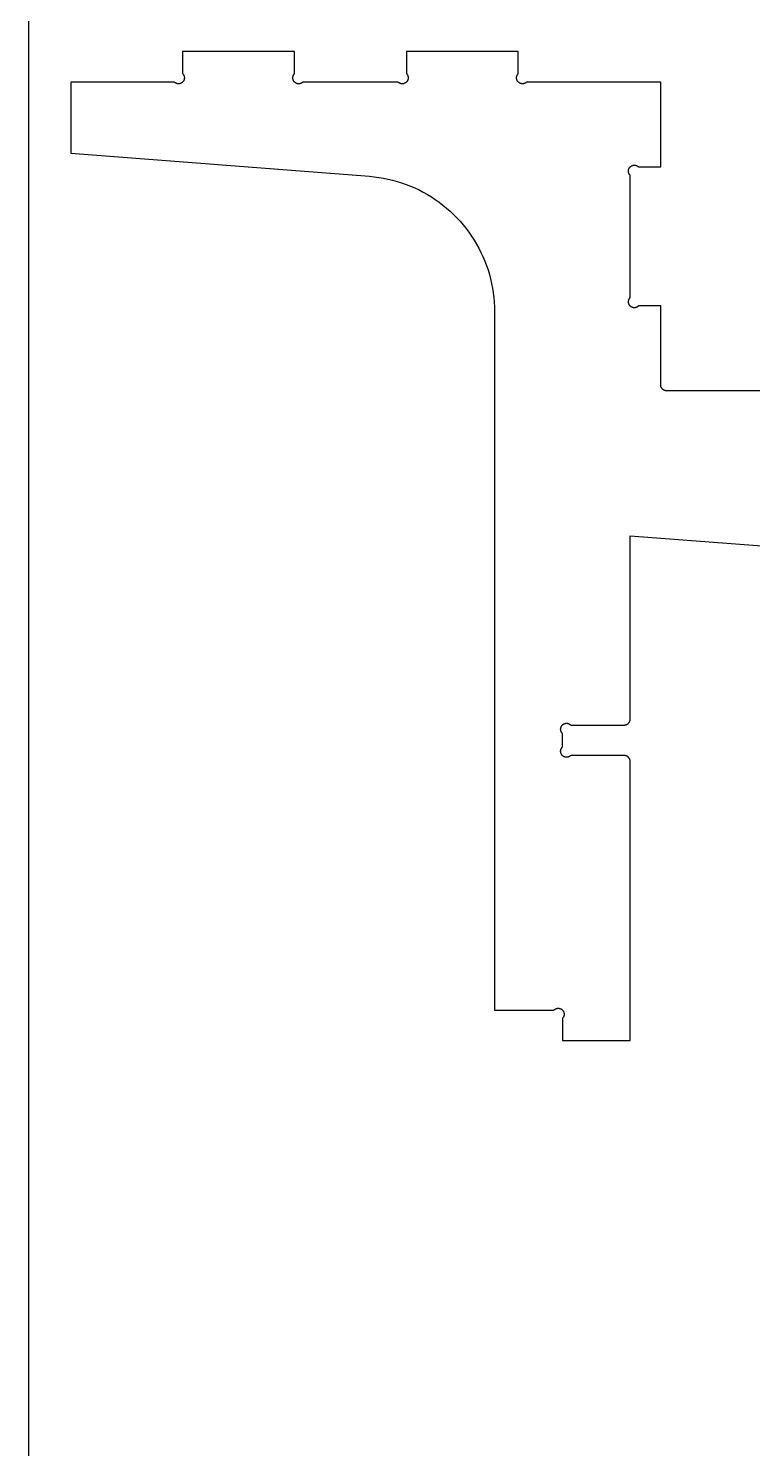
# Model space of a CAD drawing. Header units: millimetres. Extents: x 1594 to 2814, y -1671 to 729.
# Drawn here: x 1594 to 2021, y -1147 to -310 of the extents above; entities that cross this region are included whole.
import ezdxf

# ---------------------------------------------------------------- set-up
doc = ezdxf.new("R2010")
doc.units = ezdxf.units.MM
doc.header["$MEASUREMENT"] = 0
doc.layers.add('CutOut', color=4, linetype='Continuous', true_color=0x00ffff)
doc.layers.add('frame', color=18, linetype='Continuous', true_color=0x000000)

msp = doc.modelspace()

# ---------------------------------------------------------------- linework, layer by layer
at = {"layer": 'CutOut'}
for p, q in [((1750.68, -323.2), (1684.68, -323.2)), ((1684.68, -323.2), (1684.68, -336.25)), ((1750.68, -336.25), (1750.68, -323.2)), ((1882.68, -323.2), (1816.68, -323.2)), ((1816.68, -323.2), (1816.68, -336.25)), ((1882.68, -336.25), (1882.68, -323.2)), ((1679.73, -341.2), (1618.68, -341.2)), ((1618.68, -341.2), (1618.68, -383.2)), ((1679.82, -341.29), (1679.73, -341.2)), ((1679.91, -341.37), (1679.82, -341.29)), ((1680, -341.44), (1679.91, -341.37)), ((1680.09, -341.52), (1680, -341.44)), ((1680.19, -341.59), (1680.09, -341.52)), ((1680.29, -341.66), (1680.19, -341.59)), ((1680.39, -341.72), (1680.29, -341.66)), ((1680.5, -341.78), (1680.39, -341.72)), ((1680.6, -341.84), (1680.5, -341.78)), ((1680.71, -341.89), (1680.6, -341.84)), ((1680.82, -341.94), (1680.71, -341.89)), ((1680.94, -341.99), (1680.82, -341.94)), ((1681.05, -342.03), (1680.94, -341.99)), ((1681.16, -342.07), (1681.05, -342.03)), ((1681.28, -342.1), (1681.16, -342.07)), ((1681.4, -342.13), (1681.28, -342.1)), ((1681.51, -342.16), (1681.4, -342.13)), ((1681.63, -342.18), (1681.51, -342.16)), ((1681.75, -342.2), (1681.63, -342.18)), ((1681.87, -342.21), (1681.75, -342.2)), ((1681.99, -342.22), (1681.87, -342.21)), ((1682.11, -342.23), (1681.99, -342.22)), ((1682.23, -342.23), (1682.11, -342.23)), ((1682.36, -342.22), (1682.23, -342.23)), ((1682.48, -342.22), (1682.36, -342.22)), ((1682.6, -342.2), (1682.48, -342.22)), ((1682.72, -342.19), (1682.6, -342.2)), ((1682.84, -342.17), (1682.72, -342.19)), ((1682.95, -342.15), (1682.84, -342.17)), ((1683.07, -342.12), (1682.95, -342.15)), ((1683.19, -342.09), (1683.07, -342.12)), ((1683.3, -342.05), (1683.19, -342.09)), ((1683.42, -342.01), (1683.3, -342.05)), ((1683.53, -341.97), (1683.42, -342.01)), ((1683.64, -341.92), (1683.53, -341.97)), ((1683.75, -341.87), (1683.64, -341.92)), ((1683.86, -341.81), (1683.75, -341.87)), ((1683.96, -341.75), (1683.86, -341.81)), ((1684.07, -341.69), (1683.96, -341.75)), ((1684.17, -341.62), (1684.07, -341.69)), ((1684.27, -341.55), (1684.17, -341.62)), ((1684.36, -341.48), (1684.27, -341.55)), ((1684.46, -341.41), (1684.36, -341.48)), ((1684.55, -341.33), (1684.46, -341.41)), ((1684.64, -341.24), (1684.55, -341.33)), ((1684.72, -341.16), (1684.64, -341.24)), ((1684.68, -336.25), (1684.76, -336.34)), ((1684.8, -341.07), (1684.72, -341.16)), ((1684.76, -336.34), (1684.84, -336.43)), ((1684.88, -340.98), (1684.8, -341.07)), ((1684.84, -336.43), (1684.92, -336.52)), ((1684.96, -340.88), (1684.88, -340.98)), ((1684.92, -336.52), (1685, -336.62)), ((1685.03, -340.79), (1684.96, -340.88)), ((1685, -336.62), (1685.07, -336.71)), ((1685.1, -340.69), (1685.03, -340.79)), ((1685.07, -336.71), (1685.14, -336.81)), ((1685.17, -340.59), (1685.1, -340.69)), ((1685.14, -336.81), (1685.2, -336.92)), ((1685.23, -340.48), (1685.17, -340.59)), ((1685.2, -336.92), (1685.26, -337.02)), ((1685.29, -340.38), (1685.23, -340.48)), ((1685.26, -337.02), (1685.32, -337.13)), ((1685.34, -340.27), (1685.29, -340.38)), ((1685.32, -337.13), (1685.37, -337.23)), ((1685.4, -340.16), (1685.34, -340.27)), ((1685.37, -337.23), (1685.42, -337.35)), ((1685.44, -340.05), (1685.4, -340.16)), ((1685.42, -337.35), (1685.47, -337.46)), ((1685.49, -339.94), (1685.44, -340.05)), ((1685.47, -337.46), (1685.51, -337.57)), ((1685.53, -339.83), (1685.49, -339.94)), ((1685.51, -337.57), (1685.55, -337.68)), ((1685.56, -339.71), (1685.53, -339.83)), ((1685.55, -337.68), (1685.58, -337.8)), ((1685.6, -339.59), (1685.56, -339.71)), ((1685.58, -337.8), (1685.61, -337.92)), ((1685.62, -339.48), (1685.6, -339.59)), ((1685.61, -337.92), (1685.64, -338.04)), ((1685.65, -339.36), (1685.62, -339.48)), ((1685.64, -338.04), (1685.66, -338.15)), ((1685.67, -339.24), (1685.65, -339.36)), ((1685.66, -338.15), (1685.68, -338.27)), ((1685.68, -339.12), (1685.67, -339.24)), ((1685.68, -338.27), (1685.69, -338.39)), ((1685.69, -339), (1685.68, -339.12)), ((1685.69, -338.39), (1685.7, -338.51)), ((1685.7, -338.88), (1685.69, -339)), ((1685.7, -338.51), (1685.7, -338.64)), ((1685.7, -338.64), (1685.7, -338.76)), ((1685.7, -338.76), (1685.7, -338.88)), ((1749.65, -338.76), (1749.66, -338.64)), ((1749.66, -338.88), (1749.65, -338.76)), ((1749.66, -338.51), (1749.67, -338.39)), ((1749.66, -338.64), (1749.66, -338.51)), ((1749.66, -339), (1749.66, -338.88)), ((1749.68, -339.12), (1749.66, -339)), ((1749.67, -338.39), (1749.68, -338.27)), ((1749.68, -338.27), (1749.7, -338.15)), ((1749.69, -339.24), (1749.68, -339.12)), ((1749.71, -339.36), (1749.69, -339.24)), ((1749.7, -338.15), (1749.72, -338.04)), ((1749.74, -339.48), (1749.71, -339.36)), ((1749.72, -338.04), (1749.75, -337.92)), ((1749.76, -339.59), (1749.74, -339.48)), ((1749.75, -337.92), (1749.78, -337.8)), ((1749.8, -339.71), (1749.76, -339.59)), ((1749.78, -337.8), (1749.81, -337.68)), ((1749.83, -339.83), (1749.8, -339.71)), ((1749.81, -337.68), (1749.85, -337.57)), ((1749.87, -339.94), (1749.83, -339.83)), ((1749.85, -337.57), (1749.89, -337.46)), ((1749.91, -340.05), (1749.87, -339.94)), ((1749.89, -337.46), (1749.94, -337.35)), ((1749.96, -340.16), (1749.91, -340.05)), ((1749.94, -337.35), (1749.99, -337.23)), ((1750.01, -340.27), (1749.96, -340.16)), ((1749.99, -337.23), (1750.04, -337.13)), ((1750.07, -340.38), (1750.01, -340.27)), ((1750.04, -337.13), (1750.1, -337.02)), ((1750.13, -340.48), (1750.07, -340.38)), ((1750.1, -337.02), (1750.16, -336.92)), ((1750.19, -340.59), (1750.13, -340.48)), ((1750.16, -336.92), (1750.22, -336.81)), ((1750.26, -340.69), (1750.19, -340.59)), ((1750.22, -336.81), (1750.29, -336.71)), ((1750.33, -340.79), (1750.26, -340.69)), ((1750.29, -336.71), (1750.36, -336.62)), ((1750.4, -340.88), (1750.33, -340.79)), ((1750.36, -336.62), (1750.44, -336.52)), ((1750.48, -340.98), (1750.4, -340.88)), ((1750.44, -336.52), (1750.51, -336.43)), ((1750.55, -341.07), (1750.48, -340.98)), ((1750.51, -336.43), (1750.6, -336.34)), ((1750.64, -341.16), (1750.55, -341.07)), ((1750.6, -336.34), (1750.68, -336.25)), ((1750.72, -341.24), (1750.64, -341.16)), ((1750.81, -341.33), (1750.72, -341.24)), ((1750.9, -341.41), (1750.81, -341.33)), ((1751, -341.48), (1750.9, -341.41)), ((1751.09, -341.55), (1751, -341.48)), ((1751.19, -341.62), (1751.09, -341.55)), ((1751.29, -341.69), (1751.19, -341.62)), ((1751.4, -341.75), (1751.29, -341.69)), ((1751.5, -341.81), (1751.4, -341.75)), ((1751.61, -341.87), (1751.5, -341.81)), ((1751.72, -341.92), (1751.61, -341.87)), ((1751.83, -341.97), (1751.72, -341.92)), ((1751.94, -342.01), (1751.83, -341.97)), ((1752.06, -342.05), (1751.94, -342.01)), ((1752.17, -342.09), (1752.06, -342.05)), ((1752.29, -342.12), (1752.17, -342.09)), ((1752.4, -342.15), (1752.29, -342.12)), ((1752.52, -342.17), (1752.4, -342.15)), ((1752.64, -342.19), (1752.52, -342.17)), ((1752.76, -342.2), (1752.64, -342.19)), ((1752.88, -342.22), (1752.76, -342.2)), ((1753, -342.22), (1752.88, -342.22)), ((1753.12, -342.23), (1753, -342.22)), ((1753.24, -342.23), (1753.12, -342.23)), ((1753.37, -342.22), (1753.24, -342.23)), ((1753.49, -342.21), (1753.37, -342.22)), ((1753.61, -342.2), (1753.49, -342.21)), ((1753.73, -342.18), (1753.61, -342.2)), ((1753.84, -342.16), (1753.73, -342.18)), ((1753.96, -342.13), (1753.84, -342.16)), ((1754.08, -342.1), (1753.96, -342.13)), ((1754.2, -342.07), (1754.08, -342.1)), ((1754.31, -342.03), (1754.2, -342.07)), ((1754.42, -341.99), (1754.31, -342.03)), ((1754.54, -341.94), (1754.42, -341.99)), ((1754.65, -341.89), (1754.54, -341.94)), ((1754.75, -341.84), (1754.65, -341.89)), ((1754.86, -341.78), (1754.75, -341.84)), ((1754.96, -341.72), (1754.86, -341.78)), ((1755.07, -341.66), (1754.96, -341.72)), ((1755.17, -341.59), (1755.07, -341.66)), ((1755.26, -341.52), (1755.17, -341.59)), ((1755.36, -341.44), (1755.26, -341.52)), ((1755.45, -341.37), (1755.36, -341.44)), ((1755.54, -341.29), (1755.45, -341.37)), ((1755.63, -341.2), (1755.54, -341.29)), ((1811.73, -341.2), (1755.63, -341.2)), ((1811.82, -341.29), (1811.73, -341.2)), ((1811.91, -341.37), (1811.82, -341.29)), ((1812, -341.44), (1811.91, -341.37)), ((1812.09, -341.52), (1812, -341.44)), ((1812.19, -341.59), (1812.09, -341.52)), ((1812.29, -341.66), (1812.19, -341.59)), ((1812.39, -341.72), (1812.29, -341.66)), ((1812.5, -341.78), (1812.39, -341.72)), ((1812.6, -341.84), (1812.5, -341.78)), ((1812.71, -341.89), (1812.6, -341.84)), ((1812.82, -341.94), (1812.71, -341.89)), ((1812.94, -341.99), (1812.82, -341.94)), ((1813.05, -342.03), (1812.94, -341.99)), ((1813.16, -342.07), (1813.05, -342.03)), ((1813.28, -342.1), (1813.16, -342.07)), ((1813.4, -342.13), (1813.28, -342.1)), ((1813.51, -342.16), (1813.4, -342.13)), ((1813.63, -342.18), (1813.51, -342.16)), ((1813.75, -342.2), (1813.63, -342.18)), ((1813.87, -342.21), (1813.75, -342.2)), ((1813.99, -342.22), (1813.87, -342.21)), ((1814.11, -342.23), (1813.99, -342.22)), ((1814.23, -342.23), (1814.11, -342.23)), ((1814.36, -342.22), (1814.23, -342.23)), ((1814.48, -342.22), (1814.36, -342.22)), ((1814.6, -342.2), (1814.48, -342.22)), ((1814.72, -342.19), (1814.6, -342.2)), ((1814.84, -342.17), (1814.72, -342.19)), ((1814.95, -342.15), (1814.84, -342.17)), ((1815.07, -342.12), (1814.95, -342.15)), ((1815.19, -342.09), (1815.07, -342.12)), ((1815.3, -342.05), (1815.19, -342.09)), ((1815.42, -342.01), (1815.3, -342.05)), ((1815.53, -341.97), (1815.42, -342.01)), ((1815.64, -341.92), (1815.53, -341.97)), ((1815.75, -341.87), (1815.64, -341.92)), ((1815.86, -341.81), (1815.75, -341.87)), ((1815.96, -341.75), (1815.86, -341.81)), ((1816.07, -341.69), (1815.96, -341.75)), ((1816.17, -341.62), (1816.07, -341.69)), ((1816.27, -341.55), (1816.17, -341.62)), ((1816.36, -341.48), (1816.27, -341.55)), ((1816.46, -341.41), (1816.36, -341.48)), ((1816.55, -341.33), (1816.46, -341.41)), ((1816.64, -341.24), (1816.55, -341.33)), ((1816.72, -341.16), (1816.64, -341.24)), ((1816.68, -336.25), (1816.76, -336.34)), ((1816.8, -341.07), (1816.72, -341.16)), ((1816.76, -336.34), (1816.84, -336.43)), ((1816.88, -340.98), (1816.8, -341.07)), ((1816.84, -336.43), (1816.92, -336.52)), ((1816.96, -340.88), (1816.88, -340.98)), ((1816.92, -336.52), (1817, -336.62)), ((1817.03, -340.79), (1816.96, -340.88)), ((1817, -336.62), (1817.07, -336.71)), ((1817.1, -340.69), (1817.03, -340.79)), ((1817.07, -336.71), (1817.14, -336.81)), ((1817.17, -340.59), (1817.1, -340.69)), ((1817.14, -336.81), (1817.2, -336.92)), ((1817.23, -340.48), (1817.17, -340.59)), ((1817.2, -336.92), (1817.26, -337.02)), ((1817.29, -340.38), (1817.23, -340.48)), ((1817.26, -337.02), (1817.32, -337.13)), ((1817.34, -340.27), (1817.29, -340.38)), ((1817.32, -337.13), (1817.37, -337.23)), ((1817.4, -340.16), (1817.34, -340.27)), ((1817.37, -337.23), (1817.42, -337.35)), ((1817.44, -340.05), (1817.4, -340.16)), ((1817.42, -337.35), (1817.47, -337.46)), ((1817.49, -339.94), (1817.44, -340.05)), ((1817.47, -337.46), (1817.51, -337.57)), ((1817.53, -339.83), (1817.49, -339.94)), ((1817.51, -337.57), (1817.55, -337.68)), ((1817.56, -339.71), (1817.53, -339.83)), ((1817.55, -337.68), (1817.58, -337.8)), ((1817.6, -339.59), (1817.56, -339.71)), ((1817.58, -337.8), (1817.61, -337.92)), ((1817.62, -339.48), (1817.6, -339.59)), ((1817.61, -337.92), (1817.64, -338.04)), ((1817.65, -339.36), (1817.62, -339.48)), ((1817.64, -338.04), (1817.66, -338.15)), ((1817.67, -339.24), (1817.65, -339.36)), ((1817.66, -338.15), (1817.68, -338.27)), ((1817.68, -339.12), (1817.67, -339.24)), ((1817.68, -338.27), (1817.69, -338.39)), ((1817.69, -339), (1817.68, -339.12)), ((1817.69, -338.39), (1817.7, -338.51)), ((1817.7, -338.88), (1817.69, -339)), ((1817.7, -338.51), (1817.7, -338.64)), ((1817.7, -338.64), (1817.7, -338.76)), ((1817.7, -338.76), (1817.7, -338.88)), ((1881.65, -338.76), (1881.66, -338.64)), ((1881.66, -338.88), (1881.65, -338.76)), ((1881.66, -338.51), (1881.67, -338.39)), ((1881.66, -338.64), (1881.66, -338.51)), ((1881.66, -339), (1881.66, -338.88)), ((1881.68, -339.12), (1881.66, -339)), ((1881.67, -338.39), (1881.68, -338.27)), ((1881.68, -338.27), (1881.7, -338.15)), ((1881.69, -339.24), (1881.68, -339.12)), ((1881.71, -339.36), (1881.69, -339.24)), ((1881.7, -338.15), (1881.72, -338.04)), ((1881.74, -339.48), (1881.71, -339.36)), ((1881.72, -338.04), (1881.75, -337.92)), ((1881.76, -339.59), (1881.74, -339.48)), ((1881.75, -337.92), (1881.78, -337.8)), ((1881.8, -339.71), (1881.76, -339.59)), ((1881.78, -337.8), (1881.81, -337.68)), ((1881.83, -339.83), (1881.8, -339.71)), ((1881.81, -337.68), (1881.85, -337.57)), ((1881.87, -339.94), (1881.83, -339.83)), ((1881.85, -337.57), (1881.89, -337.46)), ((1881.91, -340.05), (1881.87, -339.94)), ((1881.89, -337.46), (1881.94, -337.35)), ((1881.96, -340.16), (1881.91, -340.05)), ((1881.94, -337.35), (1881.99, -337.23)), ((1882.01, -340.27), (1881.96, -340.16)), ((1881.99, -337.23), (1882.04, -337.13)), ((1882.07, -340.38), (1882.01, -340.27)), ((1882.04, -337.13), (1882.1, -337.02)), ((1882.13, -340.48), (1882.07, -340.38)), ((1882.1, -337.02), (1882.16, -336.92)), ((1882.19, -340.59), (1882.13, -340.48)), ((1882.16, -336.92), (1882.22, -336.81)), ((1882.26, -340.69), (1882.19, -340.59)), ((1882.22, -336.81), (1882.29, -336.71)), ((1882.33, -340.79), (1882.26, -340.69)), ((1882.29, -336.71), (1882.36, -336.62)), ((1882.4, -340.88), (1882.33, -340.79)), ((1882.36, -336.62), (1882.44, -336.52)), ((1882.48, -340.98), (1882.4, -340.88)), ((1882.44, -336.52), (1882.51, -336.43)), ((1882.55, -341.07), (1882.48, -340.98)), ((1882.51, -336.43), (1882.6, -336.34)), ((1882.64, -341.16), (1882.55, -341.07)), ((1882.6, -336.34), (1882.68, -336.25)), ((1882.72, -341.24), (1882.64, -341.16)), ((1882.81, -341.33), (1882.72, -341.24)), ((1882.9, -341.41), (1882.81, -341.33)), ((1883, -341.48), (1882.9, -341.41)), ((1883.09, -341.55), (1883, -341.48)), ((1883.19, -341.62), (1883.09, -341.55)), ((1883.29, -341.69), (1883.19, -341.62)), ((1883.4, -341.75), (1883.29, -341.69)), ((1883.5, -341.81), (1883.4, -341.75)), ((1883.61, -341.87), (1883.5, -341.81)), ((1883.72, -341.92), (1883.61, -341.87)), ((1883.83, -341.97), (1883.72, -341.92)), ((1883.94, -342.01), (1883.83, -341.97)), ((1884.06, -342.05), (1883.94, -342.01)), ((1884.17, -342.09), (1884.06, -342.05)), ((1884.29, -342.12), (1884.17, -342.09)), ((1884.4, -342.15), (1884.29, -342.12)), ((1884.52, -342.17), (1884.4, -342.15)), ((1884.64, -342.19), (1884.52, -342.17)), ((1884.76, -342.2), (1884.64, -342.19)), ((1884.88, -342.22), (1884.76, -342.2)), ((1885, -342.22), (1884.88, -342.22)), ((1885.12, -342.23), (1885, -342.22)), ((1885.24, -342.23), (1885.12, -342.23)), ((1885.37, -342.22), (1885.24, -342.23)), ((1885.49, -342.21), (1885.37, -342.22)), ((1885.61, -342.2), (1885.49, -342.21)), ((1885.73, -342.18), (1885.61, -342.2)), ((1885.84, -342.16), (1885.73, -342.18)), ((1885.96, -342.13), (1885.84, -342.16)), ((1886.08, -342.1), (1885.96, -342.13)), ((1886.2, -342.07), (1886.08, -342.1)), ((1886.31, -342.03), (1886.2, -342.07)), ((1886.42, -341.99), (1886.31, -342.03)), ((1886.54, -341.94), (1886.42, -341.99)), ((1886.65, -341.89), (1886.54, -341.94)), ((1886.75, -341.84), (1886.65, -341.89)), ((1886.86, -341.78), (1886.75, -341.84)), ((1886.96, -341.72), (1886.86, -341.78)), ((1887.07, -341.66), (1886.96, -341.72)), ((1887.17, -341.59), (1887.07, -341.66)), ((1887.26, -341.52), (1887.17, -341.59)), ((1887.36, -341.44), (1887.26, -341.52)), ((1887.45, -341.37), (1887.36, -341.44)), ((1887.54, -341.29), (1887.45, -341.37)), ((1887.63, -341.2), (1887.54, -341.29)), ((1948.68, -341.2), (1887.63, -341.2)), ((1966.68, -341.2), (1948.68, -341.2)), ((1966.68, -391.2), (1966.68, -341.2)), ((1618.68, -383.2), (1794.82, -396.75)), ((1947.66, -393.4), (1947.68, -393.28)), ((1947.66, -393.52), (1947.66, -393.4)), ((1947.68, -393.28), (1947.69, -393.16)), ((1947.69, -393.16), (1947.71, -393.05)), ((1947.71, -393.05), (1947.74, -392.93)), ((1947.74, -392.93), (1947.76, -392.81)), ((1947.76, -392.81), (1947.8, -392.69)), ((1947.8, -392.69), (1947.83, -392.58)), ((1947.83, -392.58), (1947.87, -392.46)), ((1947.87, -392.46), (1947.91, -392.35)), ((1947.91, -392.35), (1947.96, -392.24)), ((1947.96, -392.24), (1948.01, -392.13)), ((1948.01, -392.13), (1948.07, -392.02)), ((1948.07, -392.02), (1948.13, -391.92)), ((1948.13, -391.92), (1948.19, -391.81)), ((1948.19, -391.81), (1948.26, -391.71)), ((1948.26, -391.71), (1948.33, -391.61)), ((1948.33, -391.61), (1948.4, -391.52)), ((1948.4, -391.52), (1948.48, -391.42)), ((1948.48, -391.42), (1948.55, -391.33)), ((1948.55, -391.33), (1948.64, -391.24)), ((1948.64, -391.24), (1948.72, -391.16)), ((1948.72, -391.16), (1948.81, -391.08)), ((1948.81, -391.08), (1948.9, -391)), ((1948.9, -391), (1949, -390.92)), ((1949, -390.92), (1949.09, -390.85)), ((1949.09, -390.85), (1949.19, -390.78)), ((1949.19, -390.78), (1949.29, -390.71)), ((1949.29, -390.71), (1949.4, -390.65)), ((1949.4, -390.65), (1949.5, -390.59)), ((1949.5, -390.59), (1949.61, -390.54)), ((1949.61, -390.54), (1949.72, -390.48)), ((1949.72, -390.48), (1949.83, -390.44)), ((1949.83, -390.44), (1949.94, -390.39)), ((1949.94, -390.39), (1950.06, -390.35)), ((1950.06, -390.35), (1950.17, -390.32)), ((1950.17, -390.32), (1950.29, -390.29)), ((1950.29, -390.29), (1950.4, -390.26)), ((1950.4, -390.26), (1950.52, -390.23)), ((1950.52, -390.23), (1950.64, -390.21)), ((1950.64, -390.21), (1950.76, -390.2)), ((1950.76, -390.2), (1950.88, -390.19)), ((1950.88, -390.19), (1951, -390.18)), ((1951, -390.18), (1951.12, -390.18)), ((1951.12, -390.18), (1951.24, -390.18)), ((1951.24, -390.18), (1951.37, -390.18)), ((1951.37, -390.18), (1951.49, -390.19)), ((1951.49, -390.19), (1951.61, -390.21)), ((1951.61, -390.21), (1951.73, -390.22)), ((1951.73, -390.22), (1951.84, -390.24)), ((1951.84, -390.24), (1951.96, -390.27)), ((1951.96, -390.27), (1952.08, -390.3)), ((1952.08, -390.3), (1952.2, -390.33)), ((1952.2, -390.33), (1952.31, -390.37)), ((1952.31, -390.37), (1952.42, -390.41)), ((1952.42, -390.41), (1952.54, -390.46)), ((1952.54, -390.46), (1952.65, -390.51)), ((1952.65, -390.51), (1952.75, -390.56)), ((1952.75, -390.56), (1952.86, -390.62)), ((1952.86, -390.62), (1952.96, -390.68)), ((1952.96, -390.68), (1953.07, -390.75)), ((1953.07, -390.75), (1953.17, -390.81)), ((1953.17, -390.81), (1953.26, -390.88)), ((1953.26, -390.88), (1953.36, -390.96)), ((1953.36, -390.96), (1953.45, -391.04)), ((1953.45, -391.04), (1953.54, -391.12)), ((1953.54, -391.12), (1953.63, -391.2)), ((1953.63, -391.2), (1966.68, -391.2)), ((1794.82, -396.75), (1797.58, -397.01)), ((1797.58, -397.01), (1800.34, -397.37)), ((1800.34, -397.37), (1803.08, -397.82)), ((1803.08, -397.82), (1805.81, -398.37)), ((1805.81, -398.37), (1808.51, -399.01)), ((1808.51, -399.01), (1811.19, -399.75)), ((1811.19, -399.75), (1813.84, -400.58)), ((1813.84, -400.58), (1816.47, -401.5)), ((1816.47, -401.5), (1819.06, -402.51)), ((1947.65, -393.65), (1947.66, -393.52)), ((1947.66, -393.77), (1947.65, -393.65)), ((1947.66, -393.89), (1947.66, -393.77)), ((1947.67, -394.01), (1947.66, -393.89)), ((1947.68, -394.13), (1947.67, -394.01)), ((1947.7, -394.25), (1947.68, -394.13)), ((1947.72, -394.37), (1947.7, -394.25)), ((1947.75, -394.48), (1947.72, -394.37)), ((1947.78, -394.6), (1947.75, -394.48)), ((1947.81, -394.72), (1947.78, -394.6)), ((1947.85, -394.83), (1947.81, -394.72)), ((1947.89, -394.95), (1947.85, -394.83)), ((1947.94, -395.06), (1947.89, -394.95)), ((1947.99, -395.17), (1947.94, -395.06)), ((1948.04, -395.28), (1947.99, -395.17)), ((1948.1, -395.38), (1948.04, -395.28)), ((1948.16, -395.49), (1948.1, -395.38)), ((1948.22, -395.59), (1948.16, -395.49)), ((1948.29, -395.69), (1948.22, -395.59)), ((1948.36, -395.79), (1948.29, -395.69)), ((1948.44, -395.88), (1948.36, -395.79)), ((1948.51, -395.97), (1948.44, -395.88)), ((1948.6, -396.06), (1948.51, -395.97)), ((1948.68, -396.15), (1948.6, -396.06)), ((1948.68, -468.25), (1948.68, -396.15)), ((1819.06, -402.51), (1821.61, -403.61)), ((1821.61, -403.61), (1824.12, -404.79)), ((1824.12, -404.79), (1826.59, -406.07)), ((1826.59, -406.07), (1829.02, -407.43)), ((1829.02, -407.43), (1831.39, -408.87)), ((1831.39, -408.87), (1833.71, -410.39)), ((1833.71, -410.39), (1835.98, -412)), ((1835.98, -412), (1838.2, -413.68)), ((1838.2, -413.68), (1840.35, -415.44)), ((1840.35, -415.44), (1842.44, -417.27)), ((1842.44, -417.27), (1844.47, -419.17)), ((1844.47, -419.17), (1846.42, -421.15)), ((1846.42, -421.15), (1848.31, -423.19)), ((1848.31, -423.19), (1850.13, -425.29)), ((1850.13, -425.29), (1851.87, -427.46)), ((1851.87, -427.46), (1853.54, -429.68)), ((1853.54, -429.68), (1855.13, -431.96)), ((1855.13, -431.96), (1856.63, -434.3)), ((1856.63, -434.3), (1858.06, -436.68)), ((1858.06, -436.68), (1859.4, -439.12)), ((1859.4, -439.12), (1860.66, -441.6)), ((1860.66, -441.6), (1861.83, -444.12)), ((1861.83, -444.12), (1862.91, -446.68)), ((1862.91, -446.68), (1863.9, -449.27)), ((1863.9, -449.27), (1864.8, -451.9)), ((1864.8, -451.9), (1865.61, -454.56)), ((1865.61, -454.56), (1866.32, -457.25)), ((1866.32, -457.25), (1866.95, -459.96)), ((1866.95, -459.96), (1867.48, -462.69)), ((1867.48, -462.69), (1867.91, -465.43)), ((1867.91, -465.43), (1868.25, -468.19)), ((1868.25, -468.19), (1868.49, -470.96)), ((1948.16, -468.92), (1948.22, -468.81)), ((1948.22, -468.81), (1948.29, -468.71)), ((1948.29, -468.71), (1948.36, -468.62)), ((1948.36, -468.62), (1948.44, -468.52)), ((1948.44, -468.52), (1948.51, -468.43)), ((1948.51, -468.43), (1948.6, -468.34)), ((1948.6, -468.34), (1948.68, -468.25)), ((1868.49, -470.96), (1868.63, -473.74)), ((1868.63, -473.74), (1868.68, -476.51)), ((1868.68, -476.51), (1868.68, -523.2)), ((1947.65, -470.76), (1947.66, -470.64)), ((1947.66, -470.88), (1947.65, -470.76)), ((1947.66, -470.51), (1947.67, -470.39)), ((1947.66, -470.64), (1947.66, -470.51)), ((1947.66, -471), (1947.66, -470.88)), ((1947.68, -471.12), (1947.66, -471)), ((1947.67, -470.39), (1947.68, -470.27)), ((1947.68, -470.27), (1947.7, -470.15)), ((1947.69, -471.24), (1947.68, -471.12)), ((1947.71, -471.36), (1947.69, -471.24)), ((1947.7, -470.15), (1947.72, -470.04)), ((1947.74, -471.48), (1947.71, -471.36)), ((1947.72, -470.04), (1947.75, -469.92)), ((1947.76, -471.59), (1947.74, -471.48)), ((1947.75, -469.92), (1947.78, -469.8)), ((1947.8, -471.71), (1947.76, -471.59)), ((1947.78, -469.8), (1947.81, -469.68)), ((1947.83, -471.83), (1947.8, -471.71)), ((1947.81, -469.68), (1947.85, -469.57)), ((1947.87, -471.94), (1947.83, -471.83)), ((1947.85, -469.57), (1947.89, -469.46)), ((1947.91, -472.05), (1947.87, -471.94)), ((1947.89, -469.46), (1947.94, -469.35)), ((1947.96, -472.16), (1947.91, -472.05)), ((1947.94, -469.35), (1947.99, -469.23)), ((1948.01, -472.27), (1947.96, -472.16)), ((1947.99, -469.23), (1948.04, -469.13)), ((1948.07, -472.38), (1948.01, -472.27)), ((1948.04, -469.13), (1948.1, -469.02)), ((1948.13, -472.48), (1948.07, -472.38)), ((1948.1, -469.02), (1948.16, -468.92)), ((1948.19, -472.59), (1948.13, -472.48)), ((1948.26, -472.69), (1948.19, -472.59)), ((1948.33, -472.79), (1948.26, -472.69)), ((1948.4, -472.88), (1948.33, -472.79)), ((1948.48, -472.98), (1948.4, -472.88)), ((1948.55, -473.07), (1948.48, -472.98)), ((1948.64, -473.16), (1948.55, -473.07)), ((1948.72, -473.24), (1948.64, -473.16)), ((1948.81, -473.33), (1948.72, -473.24)), ((1948.9, -473.41), (1948.81, -473.33)), ((1949, -473.48), (1948.9, -473.41)), ((1949.09, -473.55), (1949, -473.48)), ((1949.19, -473.62), (1949.09, -473.55)), ((1949.29, -473.69), (1949.19, -473.62)), ((1949.4, -473.75), (1949.29, -473.69)), ((1949.5, -473.81), (1949.4, -473.75)), ((1949.61, -473.87), (1949.5, -473.81)), ((1949.72, -473.92), (1949.61, -473.87)), ((1949.83, -473.97), (1949.72, -473.92)), ((1949.94, -474.01), (1949.83, -473.97)), ((1950.06, -474.05), (1949.94, -474.01)), ((1950.17, -474.09), (1950.06, -474.05)), ((1950.29, -474.12), (1950.17, -474.09)), ((1950.4, -474.15), (1950.29, -474.12)), ((1950.52, -474.17), (1950.4, -474.15)), ((1950.64, -474.19), (1950.52, -474.17)), ((1950.76, -474.2), (1950.64, -474.19)), ((1950.88, -474.22), (1950.76, -474.2)), ((1951, -474.22), (1950.88, -474.22)), ((1951.12, -474.23), (1951, -474.22)), ((1951.24, -474.23), (1951.12, -474.23)), ((1951.37, -474.22), (1951.24, -474.23)), ((1951.49, -474.21), (1951.37, -474.22)), ((1951.61, -474.2), (1951.49, -474.21)), ((1951.73, -474.18), (1951.61, -474.2)), ((1951.84, -474.16), (1951.73, -474.18)), ((1951.96, -474.13), (1951.84, -474.16)), ((1952.08, -474.1), (1951.96, -474.13)), ((1952.2, -474.07), (1952.08, -474.1)), ((1952.31, -474.03), (1952.2, -474.07)), ((1952.42, -473.99), (1952.31, -474.03)), ((1952.54, -473.94), (1952.42, -473.99)), ((1952.65, -473.89), (1952.54, -473.94)), ((1952.75, -473.84), (1952.65, -473.89)), ((1952.86, -473.78), (1952.75, -473.84)), ((1952.96, -473.72), (1952.86, -473.78)), ((1953.07, -473.66), (1952.96, -473.72)), ((1953.17, -473.59), (1953.07, -473.66)), ((1953.26, -473.52), (1953.17, -473.59)), ((1953.36, -473.44), (1953.26, -473.52)), ((1953.45, -473.37), (1953.36, -473.44)), ((1953.54, -473.29), (1953.45, -473.37)), ((1953.63, -473.2), (1953.54, -473.29)), ((1966.68, -473.2), (1953.63, -473.2)), ((1966.68, -518.25), (1966.68, -473.2)), ((1966.68, -519.7), (1966.68, -518.25)), ((1868.68, -523.2), (1868.68, -676.51)), ((1966.68, -519.82), (1966.68, -519.7)), ((1966.69, -519.94), (1966.68, -519.82)), ((1966.7, -520.06), (1966.69, -519.94)), ((1966.71, -520.18), (1966.7, -520.06)), ((1966.73, -520.3), (1966.71, -520.18)), ((1966.75, -520.41), (1966.73, -520.3)), ((1966.78, -520.53), (1966.75, -520.41)), ((1966.81, -520.65), (1966.78, -520.53)), ((1966.84, -520.76), (1966.81, -520.65)), ((1966.88, -520.87), (1966.84, -520.76)), ((1966.92, -520.99), (1966.88, -520.87)), ((1966.97, -521.1), (1966.92, -520.99)), ((1967.02, -521.2), (1966.97, -521.1)), ((1967.07, -521.31), (1967.02, -521.2)), ((1967.13, -521.42), (1967.07, -521.31)), ((1967.19, -521.52), (1967.13, -521.42)), ((1967.25, -521.62), (1967.19, -521.52)), ((1967.32, -521.72), (1967.25, -521.62)), ((1967.39, -521.82), (1967.32, -521.72)), ((1967.46, -521.91), (1967.39, -521.82)), ((1967.54, -522), (1967.46, -521.91)), ((1967.62, -522.09), (1967.54, -522)), ((1967.7, -522.18), (1967.62, -522.09)), ((1967.79, -522.26), (1967.7, -522.18)), ((1967.88, -522.34), (1967.79, -522.26)), ((1967.97, -522.42), (1967.88, -522.34)), ((1968.06, -522.49), (1967.97, -522.42)), ((1968.16, -522.56), (1968.06, -522.49)), ((1968.26, -522.63), (1968.16, -522.56)), ((1968.36, -522.69), (1968.26, -522.63)), ((1968.46, -522.75), (1968.36, -522.69)), ((1968.57, -522.81), (1968.46, -522.75)), ((1968.68, -522.86), (1968.57, -522.81)), ((1968.78, -522.91), (1968.68, -522.86)), ((1968.9, -522.96), (1968.78, -522.91)), ((1969.01, -523), (1968.9, -522.96)), ((1969.12, -523.04), (1969.01, -523)), ((1969.23, -523.07), (1969.12, -523.04)), ((1969.35, -523.1), (1969.23, -523.07)), ((1969.47, -523.13), (1969.35, -523.1)), ((1969.58, -523.15), (1969.47, -523.13)), ((1969.7, -523.17), (1969.58, -523.15)), ((1969.82, -523.18), (1969.7, -523.17)), ((1969.94, -523.19), (1969.82, -523.18)), ((1970.06, -523.2), (1969.94, -523.19)), ((1970.18, -523.2), (1970.06, -523.2)), ((1971.63, -523.2), (1970.18, -523.2)), ((2218.68, -523.2), (1970.18, -523.2)), ((1948.68, -716.7), (1948.68, -608.59)), ((1948.68, -608.59), (2064.82, -617.52)), ((1868.68, -676.51), (1868.68, -716.7)), ((1868.68, -716.7), (1868.68, -741.7)), ((1908.9, -720), (1909, -719.92)), ((1909, -719.92), (1909.09, -719.85)), ((1909.09, -719.85), (1909.19, -719.78)), ((1909.19, -719.78), (1909.29, -719.71)), ((1909.29, -719.71), (1909.4, -719.65)), ((1909.4, -719.65), (1909.5, -719.59)), ((1909.5, -719.59), (1909.61, -719.54)), ((1909.61, -719.54), (1909.72, -719.48)), ((1909.72, -719.48), (1909.83, -719.44)), ((1909.83, -719.44), (1909.94, -719.39)), ((1909.94, -719.39), (1910.06, -719.35)), ((1910.06, -719.35), (1910.17, -719.32)), ((1910.17, -719.32), (1910.29, -719.29)), ((1910.29, -719.29), (1910.4, -719.26)), ((1910.4, -719.26), (1910.52, -719.23)), ((1910.52, -719.23), (1910.64, -719.21)), ((1910.64, -719.21), (1910.76, -719.2)), ((1910.76, -719.2), (1910.88, -719.19)), ((1910.88, -719.19), (1911, -719.18)), ((1911, -719.18), (1911.12, -719.18)), ((1911.12, -719.18), (1911.24, -719.18)), ((1911.24, -719.18), (1911.37, -719.18)), ((1911.37, -719.18), (1911.49, -719.19)), ((1911.49, -719.19), (1911.61, -719.21)), ((1911.61, -719.21), (1911.73, -719.22)), ((1911.73, -719.22), (1911.84, -719.24)), ((1911.84, -719.24), (1911.96, -719.27)), ((1911.96, -719.27), (1912.08, -719.3)), ((1912.08, -719.3), (1912.2, -719.33)), ((1912.2, -719.33), (1912.31, -719.37)), ((1912.31, -719.37), (1912.42, -719.41)), ((1912.42, -719.41), (1912.54, -719.46)), ((1912.54, -719.46), (1912.65, -719.51)), ((1912.65, -719.51), (1912.75, -719.56)), ((1912.75, -719.56), (1912.86, -719.62)), ((1912.86, -719.62), (1912.96, -719.68)), ((1912.96, -719.68), (1913.07, -719.75)), ((1913.07, -719.75), (1913.17, -719.81)), ((1913.17, -719.81), (1913.26, -719.88)), ((1913.26, -719.88), (1913.36, -719.96)), ((1913.36, -719.96), (1913.45, -720.04)), ((1946.35, -720), (1946.46, -719.96)), ((1946.46, -719.96), (1946.57, -719.91)), ((1946.57, -719.91), (1946.68, -719.86)), ((1946.68, -719.86), (1946.79, -719.81)), ((1946.79, -719.81), (1946.89, -719.75)), ((1946.89, -719.75), (1947, -719.69)), ((1947, -719.69), (1947.1, -719.63)), ((1947.1, -719.63), (1947.2, -719.56)), ((1947.2, -719.56), (1947.29, -719.49)), ((1947.29, -719.49), (1947.39, -719.42)), ((1947.39, -719.42), (1947.48, -719.34)), ((1947.48, -719.34), (1947.57, -719.26)), ((1947.57, -719.26), (1947.65, -719.18)), ((1947.65, -719.18), (1947.74, -719.09)), ((1947.74, -719.09), (1947.82, -719)), ((1947.82, -719), (1947.89, -718.91)), ((1947.89, -718.91), (1947.97, -718.82)), ((1947.97, -718.82), (1948.04, -718.72)), ((1948.04, -718.72), (1948.11, -718.62)), ((1948.11, -718.62), (1948.17, -718.52)), ((1948.17, -718.52), (1948.23, -718.42)), ((1948.23, -718.42), (1948.29, -718.31)), ((1948.29, -718.31), (1948.34, -718.2)), ((1948.34, -718.2), (1948.39, -718.1)), ((1948.39, -718.1), (1948.44, -717.99)), ((1948.44, -717.99), (1948.48, -717.87)), ((1948.48, -717.87), (1948.52, -717.76)), ((1948.52, -717.76), (1948.55, -717.65)), ((1948.55, -717.65), (1948.58, -717.53)), ((1948.58, -717.53), (1948.61, -717.41)), ((1948.61, -717.41), (1948.63, -717.3)), ((1948.63, -717.3), (1948.65, -717.18)), ((1948.65, -717.18), (1948.66, -717.06)), ((1948.66, -717.06), (1948.67, -716.94)), ((1948.67, -716.94), (1948.68, -716.82)), ((1948.68, -716.82), (1948.68, -716.7)), ((1907.65, -722.65), (1907.66, -722.52)), ((1907.66, -722.77), (1907.65, -722.65)), ((1907.66, -722.4), (1907.68, -722.28)), ((1907.66, -722.52), (1907.66, -722.4)), ((1907.66, -722.89), (1907.66, -722.77)), ((1907.67, -723.01), (1907.66, -722.89)), ((1907.68, -723.13), (1907.67, -723.01)), ((1907.68, -722.28), (1907.69, -722.16)), ((1907.7, -723.25), (1907.68, -723.13)), ((1907.69, -722.16), (1907.71, -722.05)), ((1907.72, -723.37), (1907.7, -723.25)), ((1907.71, -722.05), (1907.74, -721.93)), ((1907.75, -723.48), (1907.72, -723.37)), ((1907.74, -721.93), (1907.76, -721.81)), ((1907.78, -723.6), (1907.75, -723.48)), ((1907.76, -721.81), (1907.8, -721.69)), ((1907.81, -723.72), (1907.78, -723.6)), ((1907.8, -721.69), (1907.83, -721.58)), ((1907.85, -723.83), (1907.81, -723.72)), ((1907.83, -721.58), (1907.87, -721.46)), ((1907.89, -723.95), (1907.85, -723.83)), ((1907.87, -721.46), (1907.91, -721.35)), ((1907.94, -724.06), (1907.89, -723.95)), ((1907.91, -721.35), (1907.96, -721.24)), ((1907.99, -724.17), (1907.94, -724.06)), ((1907.96, -721.24), (1908.01, -721.13)), ((1908.04, -724.28), (1907.99, -724.17)), ((1908.01, -721.13), (1908.07, -721.02)), ((1908.1, -724.38), (1908.04, -724.28)), ((1908.07, -721.02), (1908.13, -720.92)), ((1908.16, -724.49), (1908.1, -724.38)), ((1908.13, -720.92), (1908.19, -720.81)), ((1908.22, -724.59), (1908.16, -724.49)), ((1908.19, -720.81), (1908.26, -720.71)), ((1908.29, -724.69), (1908.22, -724.59)), ((1908.26, -720.71), (1908.33, -720.61)), ((1908.36, -724.79), (1908.29, -724.69)), ((1908.33, -720.61), (1908.4, -720.52)), ((1908.44, -724.88), (1908.36, -724.79)), ((1908.4, -720.52), (1908.48, -720.42)), ((1908.51, -724.97), (1908.44, -724.88)), ((1908.48, -720.42), (1908.55, -720.33)), ((1908.6, -725.06), (1908.51, -724.97)), ((1908.55, -720.33), (1908.64, -720.24)), ((1908.68, -725.15), (1908.6, -725.06)), ((1908.64, -720.24), (1908.72, -720.16)), ((1908.68, -733.25), (1908.68, -725.15)), ((1908.72, -720.16), (1908.81, -720.08)), ((1908.81, -720.08), (1908.9, -720)), ((1913.45, -720.04), (1913.54, -720.12)), ((1913.54, -720.12), (1913.63, -720.2)), ((1913.63, -720.2), (1945.18, -720.2)), ((1945.18, -720.2), (1945.3, -720.2)), ((1945.3, -720.2), (1945.42, -720.19)), ((1945.42, -720.19), (1945.54, -720.18)), ((1945.54, -720.18), (1945.66, -720.17)), ((1945.66, -720.17), (1945.77, -720.15)), ((1945.77, -720.15), (1945.89, -720.13)), ((1945.89, -720.13), (1946.01, -720.1)), ((1946.01, -720.1), (1946.12, -720.07)), ((1946.12, -720.07), (1946.24, -720.04)), ((1946.24, -720.04), (1946.35, -720)), ((1907.65, -735.76), (1907.66, -735.64)), ((1907.66, -735.88), (1907.65, -735.76)), ((1907.66, -735.51), (1907.67, -735.39)), ((1907.66, -735.64), (1907.66, -735.51)), ((1907.66, -736), (1907.66, -735.88)), ((1907.68, -736.12), (1907.66, -736)), ((1907.67, -735.39), (1907.68, -735.27)), ((1907.68, -735.27), (1907.7, -735.15)), ((1907.69, -736.24), (1907.68, -736.12)), ((1907.71, -736.36), (1907.69, -736.24)), ((1907.7, -735.15), (1907.72, -735.04)), ((1907.74, -736.48), (1907.71, -736.36)), ((1907.72, -735.04), (1907.75, -734.92)), ((1907.76, -736.59), (1907.74, -736.48)), ((1907.75, -734.92), (1907.78, -734.8)), ((1907.8, -736.71), (1907.76, -736.59)), ((1907.78, -734.8), (1907.81, -734.68)), ((1907.81, -734.68), (1907.85, -734.57)), ((1907.85, -734.57), (1907.89, -734.46)), ((1907.89, -734.46), (1907.94, -734.35)), ((1907.94, -734.35), (1907.99, -734.23)), ((1907.99, -734.23), (1908.04, -734.13)), ((1908.04, -734.13), (1908.1, -734.02)), ((1908.1, -734.02), (1908.16, -733.92)), ((1908.16, -733.92), (1908.22, -733.81)), ((1908.22, -733.81), (1908.29, -733.71)), ((1908.29, -733.71), (1908.36, -733.62)), ((1908.36, -733.62), (1908.44, -733.52)), ((1908.44, -733.52), (1908.51, -733.43)), ((1908.51, -733.43), (1908.6, -733.34)), ((1908.6, -733.34), (1908.68, -733.25)), ((1868.68, -741.7), (1868.68, -888.2)), ((1907.83, -736.83), (1907.8, -736.71)), ((1907.87, -736.94), (1907.83, -736.83)), ((1907.91, -737.05), (1907.87, -736.94)), ((1907.96, -737.16), (1907.91, -737.05)), ((1908.01, -737.27), (1907.96, -737.16)), ((1908.07, -737.38), (1908.01, -737.27)), ((1908.13, -737.48), (1908.07, -737.38)), ((1908.19, -737.59), (1908.13, -737.48)), ((1908.26, -737.69), (1908.19, -737.59)), ((1908.33, -737.79), (1908.26, -737.69)), ((1908.4, -737.88), (1908.33, -737.79)), ((1908.48, -737.98), (1908.4, -737.88)), ((1908.55, -738.07), (1908.48, -737.98)), ((1908.64, -738.16), (1908.55, -738.07)), ((1908.72, -738.24), (1908.64, -738.16)), ((1908.81, -738.33), (1908.72, -738.24)), ((1908.9, -738.41), (1908.81, -738.33)), ((1909, -738.48), (1908.9, -738.41)), ((1909.09, -738.55), (1909, -738.48)), ((1909.19, -738.62), (1909.09, -738.55)), ((1909.29, -738.69), (1909.19, -738.62)), ((1909.4, -738.75), (1909.29, -738.69)), ((1909.5, -738.81), (1909.4, -738.75)), ((1909.61, -738.87), (1909.5, -738.81)), ((1909.72, -738.92), (1909.61, -738.87)), ((1909.83, -738.97), (1909.72, -738.92)), ((1909.94, -739.01), (1909.83, -738.97)), ((1910.06, -739.05), (1909.94, -739.01)), ((1910.17, -739.09), (1910.06, -739.05)), ((1910.29, -739.12), (1910.17, -739.09)), ((1910.4, -739.15), (1910.29, -739.12)), ((1910.52, -739.17), (1910.4, -739.15)), ((1910.64, -739.19), (1910.52, -739.17)), ((1910.76, -739.2), (1910.64, -739.19)), ((1910.88, -739.22), (1910.76, -739.2)), ((1911, -739.22), (1910.88, -739.22)), ((1911.12, -739.23), (1911, -739.22)), ((1911.24, -739.23), (1911.12, -739.23)), ((1911.37, -739.22), (1911.24, -739.23)), ((1911.49, -739.21), (1911.37, -739.22)), ((1911.61, -739.2), (1911.49, -739.21)), ((1911.73, -739.18), (1911.61, -739.2)), ((1911.84, -739.16), (1911.73, -739.18)), ((1911.96, -739.13), (1911.84, -739.16)), ((1912.08, -739.1), (1911.96, -739.13)), ((1912.2, -739.07), (1912.08, -739.1)), ((1912.31, -739.03), (1912.2, -739.07)), ((1912.42, -738.99), (1912.31, -739.03)), ((1912.54, -738.94), (1912.42, -738.99)), ((1912.65, -738.89), (1912.54, -738.94)), ((1912.75, -738.84), (1912.65, -738.89)), ((1912.86, -738.78), (1912.75, -738.84)), ((1912.96, -738.72), (1912.86, -738.78)), ((1913.07, -738.66), (1912.96, -738.72)), ((1913.17, -738.59), (1913.07, -738.66)), ((1913.26, -738.52), (1913.17, -738.59)), ((1913.36, -738.44), (1913.26, -738.52)), ((1913.45, -738.37), (1913.36, -738.44)), ((1913.54, -738.29), (1913.45, -738.37)), ((1913.63, -738.2), (1913.54, -738.29)), ((1945.18, -738.2), (1913.63, -738.2)), ((1945.3, -738.2), (1945.18, -738.2)), ((1945.42, -738.21), (1945.3, -738.2)), ((1945.54, -738.22), (1945.42, -738.21)), ((1945.66, -738.23), (1945.54, -738.22)), ((1945.77, -738.25), (1945.66, -738.23)), ((1945.89, -738.27), (1945.77, -738.25)), ((1946.01, -738.3), (1945.89, -738.27)), ((1946.12, -738.33), (1946.01, -738.3)), ((1946.24, -738.37), (1946.12, -738.33)), ((1946.35, -738.4), (1946.24, -738.37)), ((1946.46, -738.45), (1946.35, -738.4)), ((1946.57, -738.49), (1946.46, -738.45)), ((1946.68, -738.54), (1946.57, -738.49)), ((1946.79, -738.59), (1946.68, -738.54)), ((1946.89, -738.65), (1946.79, -738.59)), ((1947, -738.71), (1946.89, -738.65)), ((1947.1, -738.77), (1947, -738.71)), ((1947.2, -738.84), (1947.1, -738.77)), ((1947.29, -738.91), (1947.2, -738.84)), ((1947.39, -738.99), (1947.29, -738.91)), ((1947.48, -739.06), (1947.39, -738.99)), ((1947.57, -739.14), (1947.48, -739.06)), ((1947.65, -739.23), (1947.57, -739.14)), ((1947.74, -739.31), (1947.65, -739.23)), ((1947.82, -739.4), (1947.74, -739.31)), ((1947.89, -739.49), (1947.82, -739.4)), ((1947.97, -739.59), (1947.89, -739.49)), ((1948.04, -739.68), (1947.97, -739.59)), ((1948.11, -739.78), (1948.04, -739.68)), ((1948.17, -739.88), (1948.11, -739.78)), ((1948.23, -739.99), (1948.17, -739.88)), ((1948.29, -740.09), (1948.23, -739.99)), ((1948.34, -740.2), (1948.29, -740.09)), ((1948.39, -740.31), (1948.34, -740.2)), ((1948.44, -740.42), (1948.39, -740.31)), ((1948.48, -740.53), (1948.44, -740.42)), ((1948.52, -740.64), (1948.48, -740.53)), ((1948.55, -740.76), (1948.52, -740.64)), ((1948.58, -740.87), (1948.55, -740.76)), ((1948.61, -740.99), (1948.58, -740.87)), ((1948.63, -741.11), (1948.61, -740.99)), ((1948.65, -741.22), (1948.63, -741.11)), ((1948.66, -741.34), (1948.65, -741.22)), ((1948.67, -741.46), (1948.66, -741.34)), ((1948.68, -741.58), (1948.67, -741.46)), ((1948.68, -741.7), (1948.68, -741.58)), ((1948.68, -888.2), (1948.68, -741.7)), ((1904.94, -887.41), (1905.05, -887.37)), ((1905.05, -887.37), (1905.16, -887.33)), ((1905.16, -887.33), (1905.28, -887.3)), ((1905.28, -887.3), (1905.4, -887.27)), ((1905.4, -887.27), (1905.51, -887.24)), ((1905.51, -887.24), (1905.63, -887.22)), ((1905.63, -887.22), (1905.75, -887.21)), ((1905.75, -887.21), (1905.87, -887.19)), ((1905.87, -887.19), (1905.99, -887.18)), ((1905.99, -887.18), (1906.11, -887.18)), ((1906.11, -887.18), (1906.23, -887.18)), ((1906.23, -887.18), (1906.36, -887.18)), ((1906.36, -887.18), (1906.48, -887.19)), ((1906.48, -887.19), (1906.6, -887.2)), ((1906.6, -887.2), (1906.72, -887.21)), ((1906.72, -887.21), (1906.84, -887.23)), ((1906.84, -887.23), (1906.95, -887.26)), ((1906.95, -887.26), (1907.07, -887.29)), ((1907.07, -887.29), (1907.19, -887.32)), ((1907.19, -887.32), (1907.3, -887.35)), ((1907.3, -887.35), (1907.42, -887.39)), ((1907.42, -887.39), (1907.53, -887.44)), ((1868.68, -888.2), (1903.73, -888.2)), ((1903.73, -888.2), (1903.82, -888.12)), ((1903.82, -888.12), (1903.91, -888.04)), ((1903.91, -888.04), (1904, -887.96)), ((1904, -887.96), (1904.09, -887.88)), ((1904.09, -887.88), (1904.19, -887.81)), ((1904.19, -887.81), (1904.29, -887.75)), ((1904.29, -887.75), (1904.39, -887.68)), ((1904.39, -887.68), (1904.5, -887.62)), ((1904.5, -887.62), (1904.6, -887.56)), ((1904.6, -887.56), (1904.71, -887.51)), ((1904.71, -887.51), (1904.82, -887.46)), ((1904.82, -887.46), (1904.94, -887.41)), ((1907.53, -887.44), (1907.64, -887.48)), ((1907.64, -887.48), (1907.75, -887.54)), ((1907.75, -887.54), (1907.86, -887.59)), ((1907.86, -887.59), (1907.96, -887.65)), ((1907.96, -887.65), (1908.07, -887.71)), ((1908.07, -887.71), (1908.17, -887.78)), ((1908.17, -887.78), (1908.27, -887.85)), ((1908.27, -887.85), (1908.36, -887.92)), ((1908.36, -887.92), (1908.46, -888)), ((1908.46, -888), (1908.55, -888.08)), ((1908.55, -888.08), (1908.64, -888.16)), ((1908.64, -888.16), (1908.72, -888.24)), ((1908.76, -893.06), (1908.68, -893.15)), ((1908.68, -893.15), (1908.68, -906.2)), ((1908.72, -888.24), (1908.8, -888.33)), ((1908.84, -892.97), (1908.76, -893.06)), ((1908.8, -888.33), (1908.88, -888.42)), ((1908.92, -892.88), (1908.84, -892.97)), ((1908.88, -888.42), (1908.96, -888.52)), ((1909, -892.79), (1908.92, -892.88)), ((1908.96, -888.52), (1909.03, -888.61)), ((1909.07, -892.69), (1909, -892.79)), ((1909.03, -888.61), (1909.1, -888.71)), ((1909.14, -892.59), (1909.07, -892.69)), ((1909.1, -888.71), (1909.17, -888.81)), ((1909.2, -892.49), (1909.14, -892.59)), ((1909.17, -888.81), (1909.23, -888.92)), ((1909.26, -892.38), (1909.2, -892.49)), ((1909.23, -888.92), (1909.29, -889.02)), ((1909.32, -892.28), (1909.26, -892.38)), ((1909.29, -889.02), (1909.34, -889.13)), ((1909.37, -892.17), (1909.32, -892.28)), ((1909.34, -889.13), (1909.4, -889.24)), ((1909.42, -892.06), (1909.37, -892.17)), ((1909.4, -889.24), (1909.44, -889.35)), ((1909.47, -891.95), (1909.42, -892.06)), ((1909.44, -889.35), (1909.49, -889.46)), ((1909.51, -891.83), (1909.47, -891.95)), ((1909.49, -889.46), (1909.53, -889.58)), ((1909.55, -891.72), (1909.51, -891.83)), ((1909.53, -889.58), (1909.56, -889.69)), ((1909.58, -891.6), (1909.55, -891.72)), ((1909.56, -889.69), (1909.6, -889.81)), ((1909.61, -891.48), (1909.58, -891.6)), ((1909.6, -889.81), (1909.62, -889.93)), ((1909.64, -891.37), (1909.61, -891.48)), ((1909.62, -889.93), (1909.65, -890.05)), ((1909.66, -891.25), (1909.64, -891.37)), ((1909.65, -890.05), (1909.67, -890.16)), ((1909.68, -891.13), (1909.66, -891.25)), ((1909.67, -890.16), (1909.68, -890.28)), ((1909.68, -890.28), (1909.69, -890.4)), ((1909.69, -891.01), (1909.68, -891.13)), ((1909.69, -890.4), (1909.7, -890.52)), ((1909.7, -890.89), (1909.69, -891.01)), ((1909.7, -890.52), (1909.7, -890.65)), ((1909.7, -890.65), (1909.7, -890.77)), ((1909.7, -890.77), (1909.7, -890.89)), ((1948.68, -906.2), (1948.68, -888.2)), ((1908.68, -906.2), (1948.68, -906.2))]:
    msp.add_line(p, q, dxfattribs=at)
at = {"layer": 'frame'}
msp.add_line((1593.68, 729.17), (1593.68, -1670.83), dxfattribs=at)

doc.saveas('drawing.dxf')
